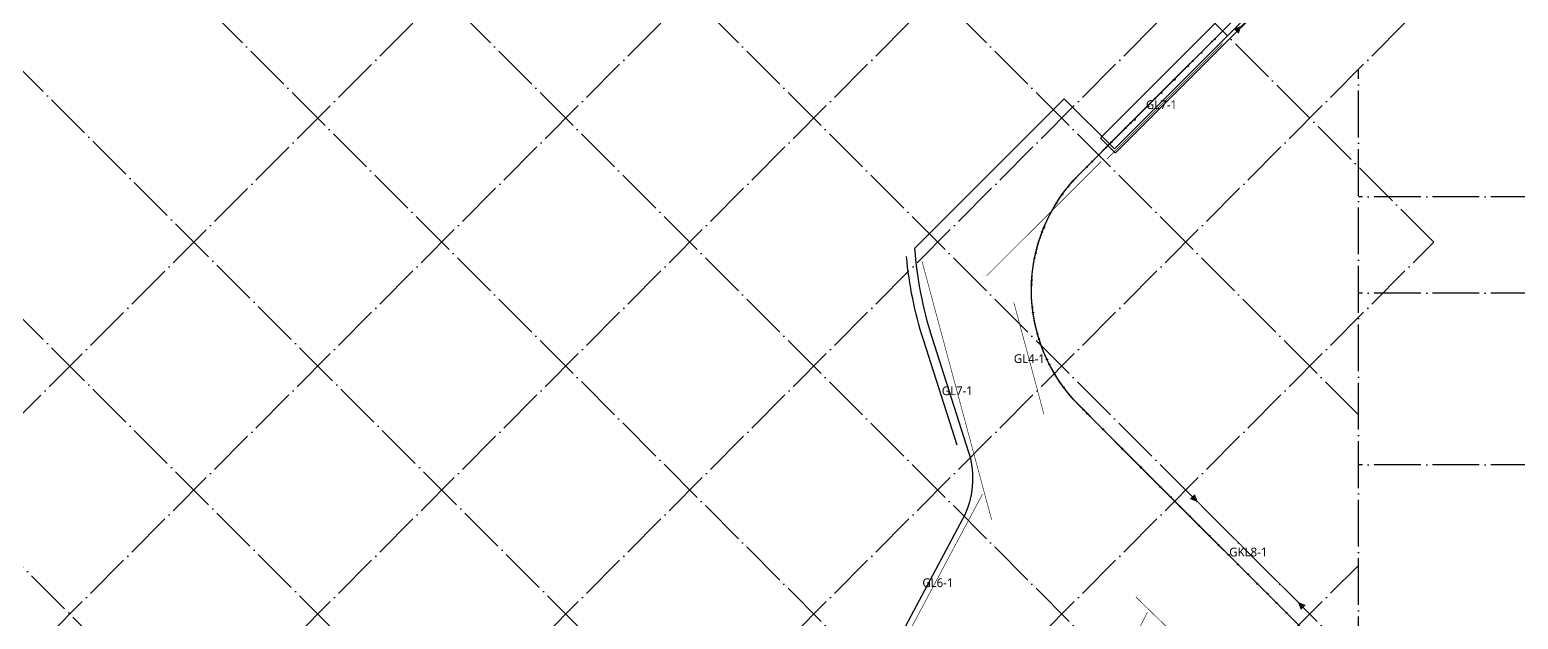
# Model space of a CAD drawing. Header units: millimetres. Extents: x -183324 to 52414, y -21000 to 181959.
# Drawn here: x -141892 to -65504, y 81771 to 112027 of the extents above; entities that cross this region are included whole.
import ezdxf

# ---------------------------------------------------------------- set-up
doc = ezdxf.new("R2010")
doc.units = ezdxf.units.MM
doc.header["$LTSCALE"] = 100
doc.linetypes.add('ACAD_ISO04W100', pattern=[30, 24, -3, 0, -3])
doc.layers.get('DEFPOINTS').update_dxf_attribs({"color": 9, "true_color": 0x808080})
for name, color, linetype, true_color in [('ddd$0$范围', 7, 'Continuous', 0x000000), ('F_ALUM', 4, 'Continuous', 0x00ffff), ('F_CONC', 7, 'Continuous', 0x000000), ('F_GLAS', 5, 'Continuous', 0x0000ff), ('F_GRID', 1, 'ACAD_ISO04W100', 0xff0000)]:
    doc.layers.add(name, color=color, linetype=linetype, true_color=true_color)
doc.styles.add('2F 钢结构及编号汇总$0$Arial Regular', font='Microsoft YaHei UI.ttf')

# ---------------------------------------------------------------- blocks, each defined once
blk = doc.blocks.new('Block 03')
at = {"layer": 'F_GLAS', "color": 6, "true_color": 0xff00ff}
blk.add_line((-76501, 81210), (-88025, 92733), dxfattribs=at)
blk.add_lwpolyline([(-88024, 104613), (-67662, 124976), (-65318, 127267), (-61693, 123714)], dxfattribs=at)
at = {"layer": 'F_GLAS', "color": 6, "true_color": 0xff00ff, "extrusion": (0.001776, -0.000736202, 0.999998)}
for centre in [(-81209, 111426, -226), (-84132, 108504, -229), (-85396, 107240, -231), (-86386, 106250, -232), (-87376, 105261, -233)]:
    blk.add_circle(centre, 25, dxfattribs=at)
at = {"layer": 'F_GLAS', "color": 6, "true_color": 0xff00ff, "extrusion": (0.000736202, -0.001776, 0.999998)}
for centre in [(-82199, 110436, -257), (-83190, 109447, -256)]:
    blk.add_circle(centre, 25, dxfattribs=at)
at = {"layer": 'F_GLAS', "color": 6, "true_color": 0xff00ff, "extrusion": (0.001812, -0.000641342, 0.999998)}
blk.add_circle((-88356, 104261, -227), 25, dxfattribs=at)
at = {"layer": 'F_GLAS', "color": 6, "true_color": 0xff00ff, "extrusion": (0.001894, -0.000331784, 0.999998)}
blk.add_circle((-89196, 103143, -203), 25, dxfattribs=at)
at = {"layer": 'F_GLAS', "color": 6, "true_color": 0xff00ff, "extrusion": (0.001922, -1.30316e-05, 0.999998)}
blk.add_circle((-89839, 101902, -174), 25, dxfattribs=at)
at = {"layer": 'F_GLAS', "color": 6, "true_color": 0xff00ff, "extrusion": (0.001898, 0.000306082, 0.999998)}
blk.add_circle((-90267, 100570, -141), 25, dxfattribs=at)
at = {"layer": 'F_GLAS', "color": 6, "true_color": 0xff00ff, "extrusion": (0.001821, 0.000616714, 0.999998)}
blk.add_circle((-90468, 99187, -104), 25, dxfattribs=at)
at = {"layer": 'F_GLAS', "color": 6, "true_color": 0xff00ff, "extrusion": (0.001693, 0.000910254, 0.999998)}
blk.add_circle((-90437, 97789, -64), 25, dxfattribs=at)
at = {"layer": 'F_GLAS', "color": 6, "true_color": 0xff00ff, "extrusion": (0.001519, 0.001179, 0.999998)}
blk.add_circle((-90175, 96415, -23), 25, dxfattribs=at)
at = {"layer": 'F_GLAS', "color": 6, "true_color": 0xff00ff, "extrusion": (0.001302, 0.001414, 0.999998)}
blk.add_circle((-89688, 95104, 18), 25, dxfattribs=at)
at = {"layer": 'F_GLAS', "color": 6, "true_color": 0xff00ff}
for centre in [(-87801, 92511, 0), (-86813, 91523), (-85824, 90533, 0), (-84888, 89597, 0)]:
    blk.add_circle(centre, 25, dxfattribs=at)
at = {"layer": 'F_GLAS', "color": 6, "true_color": 0xff00ff, "extrusion": (0.003081, 0.00308, 0.999991)}
for centre in [(-83328, 88039, 14), (-82338, 87049, 14), (-81348, 86059, 14), (-80358, 85069, 14), (-79369, 84079, 14), (-78379, 83089, 14), (-77389, 82099, 14)]:
    blk.add_circle(centre, 25, dxfattribs=at)
at = {"layer": 'F_GLAS', "color": 6, "true_color": 0xff00ff, "extrusion": (0, 0, -1)}
blk.add_arc((82085, 98673), 8400, 314.99992, 45.00326, dxfattribs=at)
blk = doc.blocks.new('Block 01')
at = {"layer": 'F_GLAS', "color": 2, "true_color": 0xffff00}
for p, q in [((-85669, 106969), (-73798, 118845)), ((-88024, 104613), (-85669, 106969)), ((-85609, 90301), (-88045, 92754)), ((-84124, 88815), (-85609, 90301)), ((-77080, 81771), (-84124, 88815))]:
    blk.add_line(p, q, dxfattribs=at)
at = {"layer": 'F_GLAS', "color": 2, "true_color": 0xffff00, "extrusion": (-0.012657, -0.012652, 0.99984)}
for centre in [(-81064, 111543, -385), (-81748, 110855, -368), (-82432, 110167, -350), (-83116, 109479, -333), (-83800, 108790, -316), (-84484, 108102, -298), (-85661, 106974, -269), (-85179, 107417, -281), (-86651, 105984, -244), (-87641, 104995, -219)]:
    blk.add_circle(centre, 25, dxfattribs=at)
at = {"layer": 'F_GLAS', "color": 2, "true_color": 0xffff00, "extrusion": (-0.011349, -0.013838, 0.99984)}
blk.add_circle((-88599, 103972, -433), 25, dxfattribs=at)
at = {"layer": 'F_GLAS', "color": 2, "true_color": 0xffff00, "extrusion": (-0.008967, -0.016172, 0.999829)}
blk.add_circle((-127977, 47475, -878), 25, dxfattribs=at)
at = {"layer": 'F_GLAS', "color": 2, "true_color": 0xffff00, "extrusion": (0.074456, -0.027258, 0.996852)}
blk.add_circle((64530, 119028, -9442), 25, dxfattribs=at)
at = {"layer": 'F_GLAS', "color": 2, "true_color": 0xffff00, "extrusion": (0.076407, -0.018876, 0.996898)}
blk.add_circle((77307, 111323, -8770), 25, dxfattribs=at)
at = {"layer": 'F_GLAS', "color": 2, "true_color": 0xffff00, "extrusion": (0.077944, -0.014541, 0.996852)}
blk.add_circle((82034, 106852, -8473), 25, dxfattribs=at)
at = {"layer": 'F_GLAS', "color": 2, "true_color": 0xffff00, "extrusion": (0.079276, -0.001422, 0.996852)}
blk.add_circle((97272, 91951, -7288), 25, dxfattribs=at)
at = {"layer": 'F_GLAS', "color": 2, "true_color": 0xffff00, "extrusion": (0.078416, 0.011737, 0.996852)}
blk.add_circle((109822, 74739, -5919), 25, dxfattribs=at)
at = {"layer": 'F_GLAS', "color": 2, "true_color": 0xffff00, "extrusion": (0.075386, 0.024571, 0.996852)}
blk.add_circle((119337, 55692, -4404), 25, dxfattribs=at)
at = {"layer": 'F_GLAS', "color": 2, "true_color": 0xffff00, "extrusion": (0.070271, 0.036725, 0.996852)}
blk.add_circle((125553, 35337, -2785), 25, dxfattribs=at)
at = {"layer": 'F_GLAS', "color": 2, "true_color": 0xffff00, "extrusion": (0.063213, 0.047863, 0.996852)}
blk.add_circle((128299, 14235, -1107), 25, dxfattribs=at)
at = {"layer": 'F_GLAS', "color": 2, "true_color": 0xffff00, "extrusion": (0.053682, 0.102889, 0.993243)}
blk.add_circle((120384, -41039, 4831), 25, dxfattribs=at)
at = {"layer": 'F_GLAS', "color": 2, "true_color": 0xffff00, "extrusion": (0.062459, 0.063837, 0.996004)}
blk.add_circle((126063, -4677, 456), 25, dxfattribs=at)
at = {"layer": 'F_GLAS', "color": 2, "true_color": 0xffff00, "extrusion": (0.059748, 0.075886, 0.995325)}
blk.add_circle((123441, -17941, 1779), 25, dxfattribs=at)
at = {"layer": 'F_GLAS', "color": 2, "true_color": 0xffff00, "extrusion": (0.067637, 0.041287, 0.996855)}
blk.add_circle((120630, 25690, -2004), 25, dxfattribs=at)
at = {"layer": 'F_GLAS', "color": 2, "true_color": 0xffff00, "extrusion": (-0.016058, 0.013546, 0.999779)}
blk.add_circle((-13611, -121162, 2584), 25, dxfattribs=at)
at = {"layer": 'F_GLAS', "color": 2, "true_color": 0xffff00, "extrusion": (0.054714, 0.098284, 0.993653)}
blk.add_circle((114990, -35963, 4109), 25, dxfattribs=at)
at = {"layer": 'F_GLAS', "color": 2, "true_color": 0xffff00, "extrusion": (0.055525, 0.094701, 0.993956)}
blk.add_circle((114415, -33061, 3689), 25, dxfattribs=at)
at = {"layer": 'F_GLAS', "color": 2, "true_color": 0xffff00, "extrusion": (0.06202, 0.066051, 0.995887)}
blk.add_circle((117544, -6988, 674), 25, dxfattribs=at)
at = {"layer": 'F_GLAS', "color": 2, "true_color": 0xffff00, "extrusion": (0.060549, 0.072536, 0.995526)}
blk.add_circle((115540, -13673, 1336), 25, dxfattribs=at)
at = {"layer": 'F_GLAS', "color": 2, "true_color": 0xffff00, "extrusion": (0.060575, 0.07242, 0.995533)}
blk.add_circle((114159, -13436, 1312), 25, dxfattribs=at)
at = {"layer": 'F_GLAS', "color": 2, "true_color": 0xffff00, "extrusion": (0.061656, 0.067652, 0.995802)}
blk.add_circle((113231, -8532, 822), 25, dxfattribs=at)
at = {"layer": 'F_GLAS', "color": 2, "true_color": 0xffff00, "extrusion": (0, 0, -1)}
blk.add_arc((82085, 98673), 8400, 315.20233, 45.00343, dxfattribs=at)
blk = doc.blocks.new('A$C11ab6e16')
at = {"layer": 'F_CONC', "color": 5, "true_color": 0x0000ff}
for p, q in [((-73830, 118312), (-86227, 105915)), ((-88799, 108488), (-96481, 100806)), ((-86227, 105915), (-88799, 108488)), ((-95602, 96253), (-93715, 90351)), ((-94026, 86903), (-98114, 79232))]:
    blk.add_line(p, q, dxfattribs=at)
blk.add_arc((-76981, 102208), 19550, 184.11302, 197.73359, dxfattribs=at)
at = {"layer": 'F_CONC', "color": 5, "true_color": 0x0000ff, "extrusion": (0, 0, -1)}
blk.add_arc((97954, 88996), 4450, 162.26641, 208.05027, dxfattribs=at)
blk = doc.blocks.new('平台轮廓 2F')
at = {"layer": 'F_ALUM'}
blk.add_line((-29601, 90705), (-31331, 96116), dxfattribs=at)
at = {"layer": 'F_ALUM', "extrusion": (0, 0, -1)}
blk.add_arc((12281, 102208), 20000, 342.26658, 354.77982, dxfattribs=at)
blk = doc.blocks.new('A$Cc8c9adf5')
at = {"layer": 'F_GRID'}
for p, q in [((-183324, 51277), (-58166, 176435)), ((-176961, 44914), (-51803, 170072)), ((-170597, 38551), (-45439, 163708)), ((-164233, 32187), (-39075, 157344)), ((-69834, 101129), (-111200, 142495)), ((-73700, 92267), (-117564, 136131)), ((-73700, 79539), (-123928, 129767)), ((-157869, 25823), (-57106, 126585)), ((-73700, 66811), (-130292, 123403)), ((-73700, 54083), (-136656, 117039)), ((-86045, 53700), (-143020, 110675)), ((-73700, -19500), (-73700, 109992)), ((-98773, 53700), (-149384, 104311)), ((16500, 103450), (-73700, 103450)), ((-151505, 19459), (-69834, 101129)), ((-99800, 42000), (-155748, 97947)), ((16500, 98500), (-73700, 98500)), ((16500, 89700), (-73700, 89700)), ((-145141, 13095), (-73700, 84536))]:
    blk.add_line(p, q, dxfattribs=at)
blk = doc.blocks.new('2F 钢结构及编号汇总')
at = {"layer": 'DEFPOINTS', "color": 20, "true_color": 0xf13111}
blk.add_lwpolyline([(-79981, 111948, 350, 50, 0), (-79734, 112196, 50, 50, 0), (-74537, 117393, 50, 350, 0), (-74289, 117640, 350, 350, 0)], format="xyseb", dxfattribs=at)
at = {"layer": 'DEFPOINTS', "color": 52, "true_color": 0xdfe41f, "const_width": 30}
blk.add_lwpolyline([(-86610, 105390), (-80688, 111312)], dxfattribs=at)
at = {"layer": 'DEFPOINTS', "color": 112, "true_color": 0x0fb574}
blk.add_lwpolyline([(-92780, 99397, 30, 30, 0), (-86911, 105266, 0, 0, 0)], format="xyseb", dxfattribs=at)
at = {"layer": 'DEFPOINTS', "color": 52, "true_color": 0xdfe41f}
blk.add_lwpolyline([(-96100, 100136, 30, 30, 0), (-92530, 86879, 0, 0, 0)], format="xyseb", dxfattribs=at)
at = {"layer": 'DEFPOINTS', "color": 132, "true_color": 0x06bcbe}
blk.add_lwpolyline([(-91391, 98033, 30, 30, 0), (-89843, 92285, 0, 0, 0)], format="xyseb", dxfattribs=at)
at = {"layer": 'DEFPOINTS', "color": 72, "true_color": 0x56bd09, "const_width": 30, "elevation": 30}
blk.add_lwpolyline([(-99797, 75436), (-92993, 88204)], dxfattribs=at)
at = {"layer": 'DEFPOINTS', "color": 232, "true_color": 0xcd0076}
blk.add_lwpolyline([(-82226, 88066, 350, 50, 0), (-81979, 87818, 50, 50, 0), (-76782, 82621, 50, 350, 0), (-76534, 82373, 0, 0, 0)], format="xyseb", dxfattribs=at)
at = {"layer": 'DEFPOINTS', "color": 72, "true_color": 0x56bd09, "const_width": 30}
blk.add_lwpolyline([(-76332, 75368, -0.073209), (-80403, 78313), (-85128, 82917)], format="xyb", dxfattribs=at)
at = {"layer": 'DEFPOINTS', "color": 72, "true_color": 0x56bd09}
blk.add_lwpolyline([(-91833, 67469, 30, 30, 0), (-84533, 82138, 0, 0, 0)], format="xyseb", dxfattribs=at)
at = {"layer": 'DEFPOINTS', "color": 52, "true_color": 0xdfe41f, "char_height": 450, "width": 4045.36, "attachment_point": 7, "style": '2F 钢结构及编号汇总$0$Arial Regular'}
for insert in [(-84611, 107952), (-95089, 93266)]:
    blk.add_mtext('GL7-1', dxfattribs=dict(at, insert=insert))
at = {"layer": 'DEFPOINTS', "color": 132, "true_color": 0x06bcbe, "insert": (-91391, 94917), "char_height": 450, "width": 4045.36, "attachment_point": 7, "style": '2F 钢结构及编号汇总$0$Arial Regular'}
blk.add_mtext('GL4-1', dxfattribs=at)
at = {"layer": 'DEFPOINTS', "color": 232, "true_color": 0xcd0076, "insert": (-80337, 84990, 6500), "char_height": 450, "width": 4801.55, "attachment_point": 7, "style": '2F 钢结构及编号汇总$0$Arial Regular'}
blk.add_mtext('GKL8-1', dxfattribs=at)
at = {"layer": 'DEFPOINTS', "color": 72, "true_color": 0x56bd09, "insert": (-96084, 83413, 30), "char_height": 450, "width": 4045.36, "attachment_point": 7, "style": '2F 钢结构及编号汇总$0$Arial Regular'}
blk.add_mtext('GL6-1', dxfattribs=at)
blk = doc.blocks.new('ddd')
at = {"layer": 'ddd$0$范围', "color": 1}
blk.add_lwpolyline([(-86907, 106421), (-86223, 105737, 0.414214), (-86136, 105737), (-73370, 118504, 0.414214), (-73370, 118591), (-74053, 119274, 0.414214), (-74140, 119274), (-86907, 106508, 0.414214)], format="xyb", close=True, dxfattribs=at)

msp = doc.modelspace()

# ---------------------------------------------------------------- block references
for name, p in [('A$Cc8c9adf5', (0, 0)), ('Block 01', (0, 0)), ('Block 03', (0, 0)), ('2F 钢结构及编号汇总', (0, 0)), ('A$C11ab6e16', (0, 0)), ('平台轮廓 2F', (-64700, 0))]:
    msp.add_blockref(name, p)
at = {"layer": 'DEFPOINTS'}
msp.add_blockref('ddd', (0, 0), dxfattribs=at)

doc.saveas('drawing.dxf')
